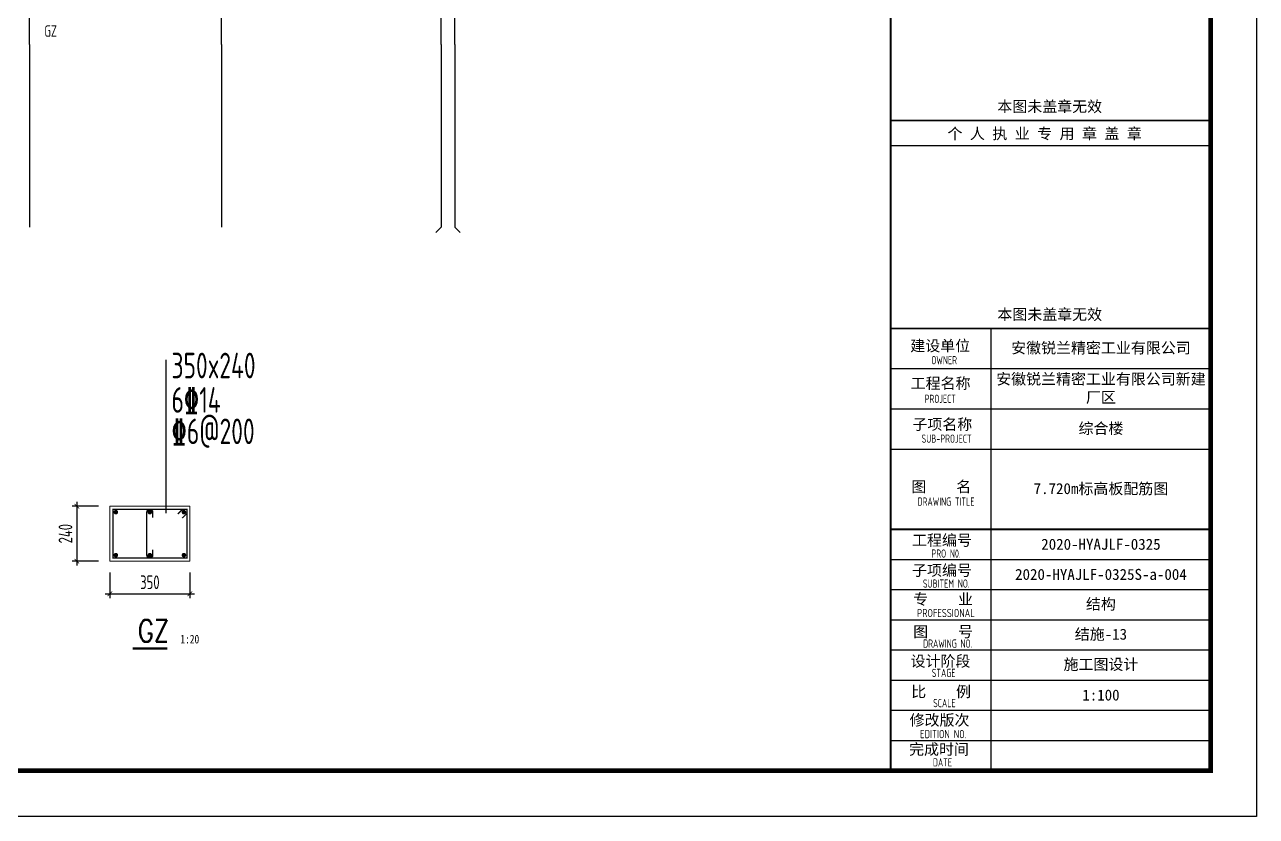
# Model space of a CAD drawing. Extents: x -638872 to -278819, y -139534 to 213996.
# Drawn here: x -395776 to -368832, y -98713 to -81384 of the extents above; entities that cross this region are included whole.
import ezdxf
from ezdxf.enums import TextEntityAlignment as Align

# ---------------------------------------------------------------- set-up
doc = ezdxf.new("R2010")
doc.units = 0
doc.header["$LTSCALE"] = 1000
doc.header["$MEASUREMENT"] = 0
doc.linetypes.add('DOTE', pattern=[2.42, 2, -0.2, 0.02, -0.2])
doc.layers.get('0').update_dxf_attribs({"linetype": 'CONTINUOUS'})
doc.layers.get('Defpoints').update_dxf_attribs({"linetype": 'CONTINUOUS'})
for name, color, linetype in [('AXIS', 171, 'CONTINUOUS'), ('DIM_SYMB', 3, 'CONTINUOUS'), ('DOTE', 14, 'DOTE'), ('PUB_TEXT', 7, 'CONTINUOUS'), ('PUB_TITLE', 171, 'CONTINUOUS'), ('TEXT', 7, 'CONTINUOUS'), ('TK', 4, 'CONTINUOUS')]:
    doc.layers.add(name, color=color, linetype=linetype)
for name, color, linetype, lineweight in [('COLU', 7, 'CONTINUOUS', 0), ('COLU_HATCH', 251, 'CONTINUOUS', 0), ('DIM', 3, 'CONTINUOUS', 0), ('REIND', 1, 'CONTINUOUS', 0), ('REINL', 1, 'CONTINUOUS', 0), ('梁原位标注', 7, 'CONTINUOUS', 25)]:
    doc.layers.add(name, color=color, linetype=linetype, lineweight=lineweight)
doc.styles.add('_HZTXT', font='txt.shx', dxfattribs={"width": 0.6, "bigfont": 'HZTXT.shx'})
doc.styles.add('FromPkpm', font='Pkpmeng', dxfattribs={"width": 0.7, "bigfont": 'hztxt'})
doc.styles.add('TSSD_Dimension', font='tssdeng.shx', dxfattribs={"width": 0.7, "bigfont": 'hztxt.shx'})
doc.styles.add('TSSD_REIN', font='tssdeng.shx', dxfattribs={"width": 0.7, "bigfont": 'tssdchn.shx'})
doc.styles.add('YAYA', font='', dxfattribs={"width": 0.8, "height": 1})
doc.styles.add('图签宋体', font='', dxfattribs={"height": 300})
doc.styles.get('YAYA').set_extended_font_data('SimSun')
doc.styles.get('图签宋体').set_extended_font_data('NSimSun')
doc.dimstyles.new('TSSD_100_100', dxfattribs={"dimtxt": 300, "dimasz": 100, "dimexe": 100, "dimexo": 250, "dimgap": 100, "dimtad": 1, "dimdec": 0, "dimzin": 0, "dimdsep": 46, "dimtxsty": 'TSSD_Dimension', "dimblk": 'ARCHTICK', "dimblk1": 'ARCHTICK', "dimblk2": 'ARCHTICK', "dimcen": 0, "dimdle": 100, "dimclrt": 7, "dimadec": 0, "dimazin": 0, "dimtfac": 1, "dimtdec": 0, "dimtix": 1, "dimtmove": 2, "dimatfit": 3, "dimfxl": 0, "dimtolj": 1, "dimtzin": 0, "dimarcsym": 0})

# ---------------------------------------------------------------- blocks, each defined once
blk = doc.blocks.new('_ArchTick')
at = {"color": 0, "linetype": 'ByBlock', "const_width": 0.15}
blk.add_lwpolyline([(-0.5, -0.5), (0.5, 0.5)], dxfattribs=at)
blk = doc.blocks.new('*D503')
at = {"layer": 'Defpoints', "color": 0}
for p in [(-393911, -91925), (-394633, -93125), (-393911, -93125)]:
    blk.add_point(p, dxfattribs=at)
at = {"layer": 'DIM', "color": 0, "lineweight": -2}
for p, q in [((-394633, -91825), (-394633, -93225)), ((-394161, -91925), (-394733, -91925)), ((-394161, -93125), (-394733, -93125))]:
    blk.add_line(p, q, dxfattribs=at)
at = {"layer": 'DIM', "color": 0, "lineweight": -2, "xscale": 100, "yscale": 100, "zscale": 100}
for p, rotation in [((-394633, -91925), 90), ((-394633, -93125), 270)]:
    blk.add_blockref('_ArchTick', p, dxfattribs=dict(at, rotation=rotation))
at = {"layer": 'DIM', "color": 7, "insert": (-394883, -92525), "char_height": 300, "attachment_point": 5, "rotation": 90, "style": 'TSSD_Dimension'}
blk.add_mtext('\\A1;240', dxfattribs=at)
blk = doc.blocks.new('*D504')
at = {"layer": 'Defpoints', "color": 0}
for p in [(-393911, -93125), (-392161, -93125), (-392161, -93839)]:
    blk.add_point(p, dxfattribs=at)
at = {"layer": 'DIM', "color": 0, "lineweight": -2}
for p, q in [((-393911, -93375), (-393911, -93939)), ((-392161, -93375), (-392161, -93939)), ((-394011, -93839), (-392061, -93839))]:
    blk.add_line(p, q, dxfattribs=at)
at = {"layer": 'DIM', "color": 0, "lineweight": -2, "xscale": 100, "yscale": 100, "zscale": 100, "rotation": 180}
blk.add_blockref('_ArchTick', (-393911, -93839), dxfattribs=at)
at = {"layer": 'DIM', "color": 0, "lineweight": -2, "xscale": 100, "yscale": 100, "zscale": 100}
blk.add_blockref('_ArchTick', (-392161, -93839), dxfattribs=at)
at = {"layer": 'DIM', "color": 7, "insert": (-393036, -93589), "char_height": 300, "attachment_point": 5, "style": 'TSSD_Dimension'}
blk.add_mtext('\\A1;350', dxfattribs=at)
blk = doc.blocks.new('GeYuanFrame_00447606', base_point=(18.76, 4.34))
at = {"layer": 'PUB_TITLE'}
blk.add_lwpolyline([(703.76, 14.34), (703.76, 111.14)], dxfattribs=at)
at = {"layer": 'TK'}
for p, q in [((681.76, 102.34), (751.76, 102.34)), ((681.76, 93.54), (751.76, 93.54)), ((681.76, 84.74), (703.76, 84.74)), ((681.76, 84.74), (751.76, 84.74)), ((681.76, 67.18), (751.76, 67.18)), ((681.76, 67.14), (751.76, 67.14)), ((681.76, 60.58), (751.76, 60.58)), ((681.76, 53.98), (751.76, 53.98)), ((681.76, 47.38), (751.76, 47.38)), ((681.76, 40.78), (751.76, 40.78)), ((681.76, 34.18), (751.76, 34.18)), ((681.76, 27.58), (751.76, 27.58)), ((681.76, 20.98), (751.76, 20.98)), ((681.76, 14.34), (751.76, 14.34))]:
    blk.add_line(p, q, dxfattribs=at)
for points in [[(18.76, 424.34), (761.76, 424.34), (761.76, 4.34), (18.76, 4.34), (18.76, 424.34)], [(681.76, 151.14), (751.76, 151.14)]]:
    blk.add_lwpolyline(points, dxfattribs=at)
at = {"layer": 'TK', "const_width": 1}
blk.add_lwpolyline([(751.76, 414.34), (43.76, 414.34), (43.76, 14.34), (751.76, 14.34)], close=True, dxfattribs=at)
at = {"layer": 'TK'}
for points, const_width in [([(681.76, 414.34), (681.76, 14.34)], 0.4), ([(681.76, 156.64), (751.76, 156.64)], 0.35), ([(681.76, 111.14), (751.76, 111.14)], 0.35), ([(681.76, 67.18), (751.76, 67.18)], 0.35)]:
    blk.add_lwpolyline(points, dxfattribs=dict(at, const_width=const_width))
at = {"layer": 'TK', "style": '图签宋体'}
for s, p in [('本图未盖章无效', (705.1, 158.51)), ('个 人 执 业 专 用 章 盖 章', (694.19, 152.58)), ('本图未盖章无效', (705.1, 113.01)), ('建设单位', (686.06, 106.14)), ('工程名称', (686.14, 97.93)), ('子项名称', (686.52, 88.95)), ('图    名', (686.3, 75.3)), ('工程编号', (686.44, 63.58)), ('子项编号', (686.44, 57)), ('专    业', (686.68, 50.69)), ('图    号', (686.69, 43.58)), ('设计阶段', (686.12, 37.12)), ('比    例', (686.26, 30.44)), ('修改版次', (685.91, 24.22)), ('完成时间', (685.79, 17.83))]:
    blk.add_text(s, height=2.4, dxfattribs=at).set_placement(p)
at = {"layer": 'TK', "style": 'TSSD_REIN'}
for s, width, p in [('OWNER', 0.7, (690.65, 103.29)), ('PROJECT', 0.7, (689.19, 94.83)), ('SUB-PROJECT', 0.7, (688.53, 86.11)), ('DRAWING TITLE', 0.7, (687.64, 72.34)), ('PRO N0.', 0.7, (690.68, 60.96)), ('SUBITEM NO.', 0.7, (688.82, 54.39)), ('PROFESSIONAL', 0.8, (687.55, 47.95)), ('DRAWING NO.', 0.7, (688.86, 41.26)), ('STAGE', 0.7, (690.76, 34.84)), ('SCALE', 0.7, (691.05, 28.23)), ('EDITION NO.', 0.8, (688.2, 21.45)), ('DATE', 0.7, (691, 15.26))]:
    blk.add_text(s, height=1.8, dxfattribs=dict(at, width=width)).set_placement(p)
at = {"layer": 'TK', "char_height": 2.4, "width": 48, "attachment_point": 5, "style": '图签宋体'}
for s, insert in [('安徽锐兰精密工业有限公司', (727.76, 106.74)), ('安徽锐兰精密工业有限公司新建厂区', (727.76, 97.94)), ('综合楼', (727.76, 89.14)), ('7.720m标高板配筋图', (727.76, 75.94)), ('2020-HYAJLF-0325', (727.76, 63.88)), ('2020-HYAJLF-0325S-a-004', (727.76, 57.28)), ('结构', (727.76, 50.68)), ('结施-13', (727.76, 44.08)), ('施工图设计', (727.76, 37.48)), ('1:100', (727.76, 30.88))]:
    blk.add_mtext(s, dxfattribs=dict(at, insert=insert))

msp = doc.modelspace()

# ---------------------------------------------------------------- linework, layer by layer
msp.add_line((-392677.21, -92077.85), (-392677.21, -88720.89))
at = {"layer": 'AXIS'}
for p, q in [((-395665.88, -81817.74), (-395665.88, -85817.74)), ((-391465.88, -81817.74), (-391465.88, -85817.74)), ((-386665.88, -81817.74), (-386665.88, -85817.74)), ((-386365.88, -81817.74), (-386365.88, -85817.74)), ((-386783.03, -85934.9), (-386665.88, -85817.74)), ((-386248.72, -85934.9), (-386365.88, -85817.74))]:
    msp.add_line(p, q, dxfattribs=at)
at = {"layer": 'COLU'}
msp.add_lwpolyline([(-393910.92, -91925.17), (-392160.92, -91925.17), (-392160.92, -93125.17), (-393910.92, -93125.17)], close=True, dxfattribs=at)
at = {"layer": 'DIM_SYMB', "const_width": 49.99}
msp.add_lwpolyline([(-393414.27, -95035.33), (-392657.99, -95035.33)], dxfattribs=at)
at = {"layer": 'DOTE', "color": 8, "linetype": 'DOTE'}
for p, q in [((-395665.88, -81817.74), (-395665.88, -66917.74)), ((-391465.88, -81817.74), (-391465.88, -66917.74)), ((-386365.88, -81817.74), (-386365.88, -66917.74)), ((-386665.88, -81817.74), (-386665.88, -73117.74))]:
    msp.add_line(p, q, dxfattribs=at)
at = {"layer": 'REIND', "const_width": 50}
for points in [[(-393805.92, -92055.17, 1), (-393755.92, -92055.17, 1)], [(-393063.39, -92055.17, 1), (-393013.39, -92055.17, 1)], [(-392315.92, -92055.17, 1), (-392265.92, -92055.17, 1)], [(-393805.92, -92995.17, 1), (-393755.92, -92995.17, 1)], [(-393063.39, -92995.17, 1), (-393013.39, -92995.17, 1)], [(-392315.92, -92995.17, 1), (-392265.92, -92995.17, 1)]]:
    msp.add_lwpolyline(points, format="xyb", close=True, dxfattribs=at)
at = {"layer": 'REINL', "const_width": 30}
msp.add_lwpolyline([(-392225.92, -91990.17), (-393845.92, -91990.17), (-393845.92, -93060.17), (-392225.92, -93060.17)], close=True, dxfattribs=at)
msp.add_lwpolyline([(-392973.39, -92175.17), (-392973.39, -92055.17, 1), (-393103.39, -92055.17), (-393103.39, -92995.17, 1), (-392973.39, -92995.17), (-392973.39, -92875.17)], format="xyb", dxfattribs=at)
for points in [[(-392421.73, -92094.06), (-392317.77, -91990.17)], [(-392225.92, -92082.02), (-392329.81, -92185.98)]]:
    msp.add_lwpolyline(points, dxfattribs=at)

# ---------------------------------------------------------------- block references
at = {"layer": 'COLU_HATCH', "xscale": 100, "yscale": 100, "zscale": 100}
msp.add_blockref('GeYuanFrame_00447606', (-443132.04, -98712.58), dxfattribs=at)

# ---------------------------------------------------------------- texts
at = {"layer": 'PUB_TEXT', "width": 0.8}
for s, height, style, p in [('GZ', 484.764, '_HZTXT', (-393296.94, -94894.69)), ('1:20', 188.819, 'YAYA', (-392368.44, -94927.47))]:
    msp.add_text(s, height=height, dxfattribs=dict(at, style=style)).set_placement(p)
at = {"layer": 'TEXT', "style": 'TSSD_REIN', "width": 0.7}
for s, p in [('350x240', (-392562.61, -89293.1)), ('6\x8414', (-392562.61, -90045.72)), ('\x846@200', (-392562.61, -90733.72))]:
    msp.add_text(s, height=560, dxfattribs=at).set_placement(p, align=Align.BOTTOM_LEFT)
at = {"layer": '梁原位标注', "lineweight": 25, "style": 'FromPkpm', "width": 0.7}
msp.add_text('GZ', height=250, dxfattribs=at).set_placement((-395205.95, -81399.7), align=Align.TOP_CENTER)

# ---------------------------------------------------------------- dimensions: what is measured, and where the dimension line sits
at = {"layer": 'DIM'}
dim = msp.add_linear_dim(base=(-394633.37, -93125.17), p1=(-393910.92, -91925.17), p2=(-393910.92, -93125.17), angle=90, text='240', dimstyle='TSSD_100_100', dxfattribs=at)
dim.commit()
dim.dimension.update_dxf_attribs({"geometry": '*D503', "text_midpoint": (-394883.37, -92525.17)})
dim = msp.add_linear_dim(base=(-392160.92, -93838.96), p1=(-393910.92, -93125.17), p2=(-392160.92, -93125.17), text='350', dimstyle='TSSD_100_100', dxfattribs=at)
dim.commit()
dim.dimension.update_dxf_attribs({"geometry": '*D504', "text_midpoint": (-393035.92, -93588.96)})

doc.saveas('drawing.dxf')
